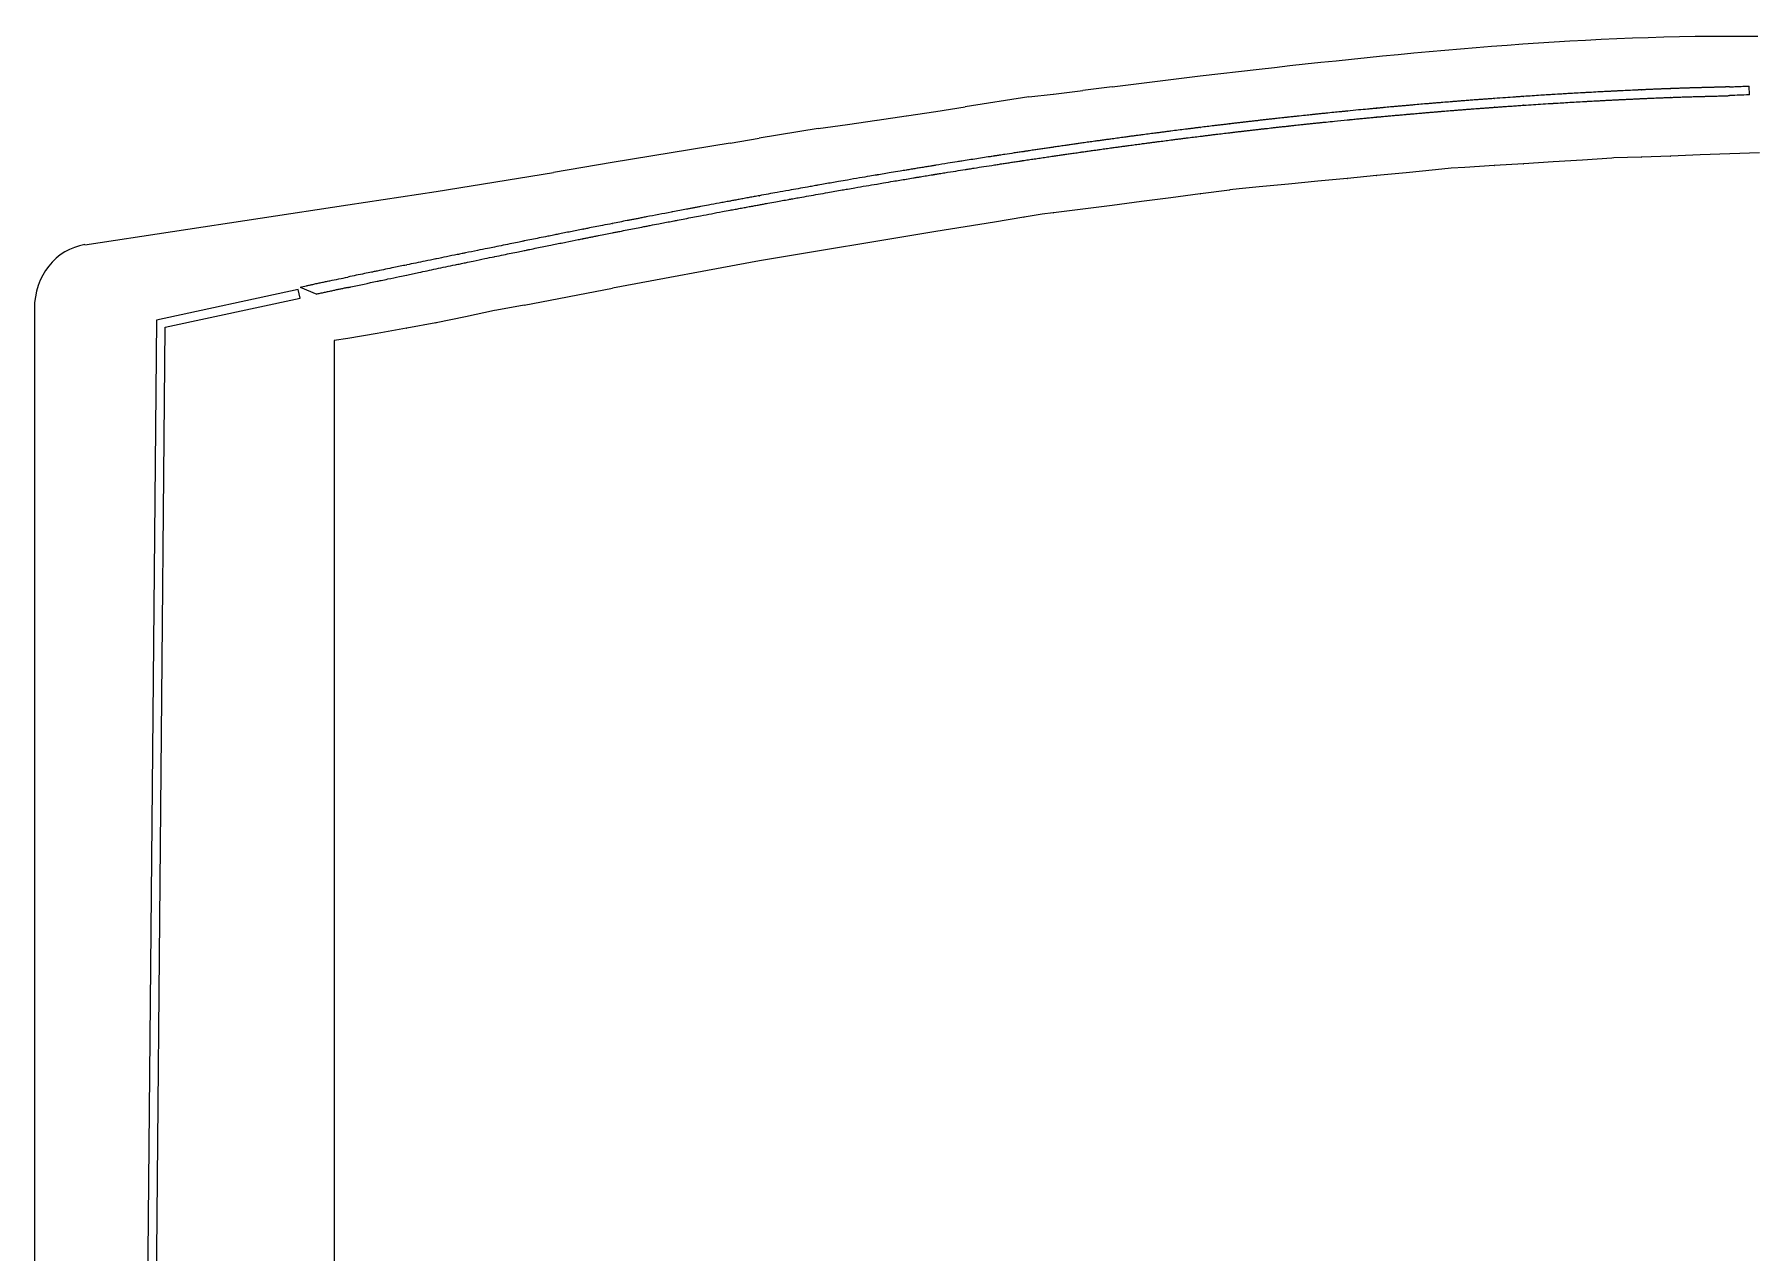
# Model space of a CAD drawing. Header units: millimetres. Extents: x 126 to 2152, y 202 to 1359.
# Drawn here: x 126 to 715, y 911 to 1328 of the extents above; entities that cross this region are included whole.
import ezdxf

# ---------------------------------------------------------------- set-up
doc = ezdxf.new("R2010")
doc.units = ezdxf.units.MM
doc.linetypes.add('K5LT_BASIC', pattern=[0])
doc.layers.add('Engraving', color=7, linetype='Continuous')

msp = doc.modelspace()

# ---------------------------------------------------------------- linework, layer by layer
at = {"color": 150, "linetype": 'K5LT_BASIC', "lineweight": 25, "true_color": 0x0080ff}
for p, q in [((515.37, 1312.52), (525.4, 1313.8)), ((525.4, 1313.8), (545.54, 1316.14)), ((475.08, 1307.59), (485.11, 1308.79)), ((495.23, 1310.01), (485.11, 1308.79)), ((495.23, 1310.01), (505.26, 1311.25)), ((505.26, 1311.25), (505.3, 1311.25)), ((505.3, 1311.25), (515.33, 1312.52)), ((515.33, 1312.52), (515.37, 1312.52)), ((434.8, 1301.59), (444.82, 1303.14)), ((466.69, 1306.6), (444.82, 1303.14)), ((466.69, 1306.6), (475.04, 1307.58)), ((475.04, 1307.58), (475.08, 1307.59)), ((394.51, 1295.78), (404.53, 1297.17)), ((404.53, 1297.17), (404.58, 1297.17)), ((404.58, 1297.17), (414.61, 1298.61)), ((414.61, 1298.61), (414.65, 1298.61)), ((414.65, 1298.61), (424.68, 1300.08)), ((424.68, 1300.08), (424.72, 1300.08)), ((424.72, 1300.08), (434.75, 1301.59)), ((434.75, 1301.59), (434.8, 1301.59)), ((364.29, 1290.77), (323.96, 1284.12)), ((364.29, 1290.77), (374.32, 1292.45)), ((394.51, 1295.78), (374.32, 1292.45)), ((646.27, 1284.32), (636.24, 1283.68)), ((646.27, 1284.32), (646.31, 1284.32)), ((656.34, 1284.96), (646.31, 1284.32)), ((656.34, 1284.96), (656.38, 1284.97)), ((666.41, 1285.61), (656.38, 1284.97)), ((666.41, 1285.61), (666.46, 1285.61)), ((667.12, 1285.66), (666.46, 1285.61)), ((676.48, 1285.98), (667.12, 1285.66)), ((676.48, 1285.98), (676.53, 1285.99)), ((686.55, 1286.34), (676.53, 1285.99)), ((686.55, 1286.34), (686.6, 1286.34)), ((696.63, 1286.69), (686.6, 1286.34)), ((716.99, 1287.41), (696.63, 1286.69)), ((263.57, 1274.22), (303.86, 1280.68)), ((323.96, 1284.12), (303.86, 1280.68)), ((575.76, 1278.63), (565.73, 1277.67)), ((575.76, 1278.63), (575.81, 1278.64)), ((585.83, 1279.61), (575.81, 1278.64)), ((585.83, 1279.61), (585.88, 1279.61)), ((595.9, 1280.59), (585.88, 1279.61)), ((595.9, 1280.59), (595.95, 1280.6)), ((605.98, 1281.58), (595.95, 1280.6)), ((605.98, 1281.58), (606.02, 1281.59)), ((611.33, 1282.12), (606.02, 1281.59)), ((616.05, 1282.41), (611.33, 1282.12)), ((616.05, 1282.41), (616.09, 1282.41)), ((626.12, 1283.04), (616.09, 1282.41)), ((626.12, 1283.04), (626.17, 1283.05)), ((636.19, 1283.68), (626.17, 1283.05)), ((636.19, 1283.68), (636.24, 1283.68)), ((233.31, 1269.63), (263.57, 1274.22)), ((525.4, 1273.35), (515.37, 1272.03)), ((525.4, 1273.35), (525.44, 1273.36)), ((535.47, 1274.69), (525.44, 1273.36)), ((535.47, 1274.69), (535.52, 1274.7)), ((538.73, 1275.14), (535.52, 1274.7)), ((545.54, 1275.77), (538.73, 1275.14)), ((545.54, 1275.77), (545.59, 1275.77)), ((555.62, 1276.71), (545.59, 1275.77)), ((555.62, 1276.71), (555.66, 1276.72)), ((565.69, 1277.67), (555.66, 1276.72)), ((565.69, 1277.67), (565.73, 1277.67)), ((143.22, 1255.96), (233.31, 1269.63)), ((475.04, 1266.91), (471.27, 1266.45)), ((475.04, 1266.91), (475.08, 1266.92)), ((485.11, 1268.15), (475.08, 1266.92)), ((485.11, 1268.15), (485.16, 1268.16)), ((495.18, 1269.42), (485.16, 1268.16)), ((495.18, 1269.42), (495.23, 1269.43)), ((505.26, 1270.71), (495.23, 1269.43)), ((505.26, 1270.71), (505.3, 1270.72)), ((515.33, 1272.02), (505.3, 1270.72)), ((515.33, 1272.02), (515.37, 1272.03)), ((444.82, 1262.05), (434.8, 1260.46)), ((444.82, 1262.05), (444.87, 1262.07)), ((454.89, 1263.7), (444.87, 1262.07)), ((454.89, 1263.7), (454.94, 1263.71)), ((464.97, 1265.38), (454.94, 1263.71)), ((464.97, 1265.38), (465.01, 1265.39)), ((471.27, 1266.45), (465.01, 1265.39)), ((434.8, 1260.46), (374.36, 1250.45)), ((374.36, 1250.45), (324, 1241.09)), ((293.74, 1235.2), (324, 1241.09)), ((125.94, 1234.08), (125.94, 1232.67)), ((125.94, 1232.67), (125.94, 222.13)), ((273.6, 1231.24), (263.57, 1229.23)), ((283.58, 1233.37), (273.64, 1231.26)), ((284.34, 1233.55), (283.63, 1233.39)), ((293.74, 1235.2), (284.34, 1233.55)), ((243.38, 1225.5), (233.35, 1223.85)), ((253.45, 1227.3), (243.42, 1225.52)), ((263.52, 1229.21), (253.5, 1227.31)), ((233.31, 1223.83), (228.62, 1223.12)), ((228.62, 1223.12), (228.62, 246.11))]:
    msp.add_line(p, q, dxfattribs=at)
msp.add_ellipse((145.94, 1234.08), major_axis=(0, -22.09), ratio=0.905505, start_param=3.278198, end_param=4.712389, dxfattribs=at)
for points in [[(545.54, 1316.14), (601.71, 1322.41), (659.22, 1328.02), (716.39, 1327.41)], [(273.6, 1231.24), (273.6, 1231.24), (273.62, 1231.25), (273.63, 1231.26), (273.64, 1231.26)], [(283.58, 1233.37), (283.59, 1233.38), (283.6, 1233.38), (283.62, 1233.39), (283.63, 1233.39)], [(243.38, 1225.5), (243.39, 1225.51), (243.4, 1225.51), (243.42, 1225.52), (243.42, 1225.52)], [(253.45, 1227.3), (253.46, 1227.3), (253.47, 1227.3), (253.49, 1227.31), (253.5, 1227.31)], [(263.52, 1229.21), (263.53, 1229.21), (263.55, 1229.22), (263.56, 1229.22), (263.57, 1229.23)], [(233.31, 1223.83), (233.31, 1223.84), (233.33, 1223.84), (233.34, 1223.85), (233.35, 1223.85)]]:
    msp.add_open_spline(points, degree=3, dxfattribs=at)
for points, knots in [([(283.58, 1255.15), (283.59, 1255.15), (283.59, 1255.15), (283.61, 1255.16), (283.62, 1255.16), (283.63, 1255.16)], [0, 0, 0, 0, 0.246784, 0.493567, 1, 1, 1, 1]), ([(273.6, 1253.11), (273.6, 1253.12), (273.61, 1253.12), (273.62, 1253.12), (273.63, 1253.13), (273.64, 1253.13)], [0, 0, 0, 0, 0.246575, 0.493149, 1, 1, 1, 1])]:
    msp.add_open_spline(points, degree=3, knots=knots, dxfattribs=at)
at = {"layer": 'Engraving', "color": 150, "linetype": 'K5LT_BASIC', "lineweight": 25, "true_color": 0x0080ff}
for p, q in [((656.34, 1307.99), (656.38, 1308)), ((666.41, 1308.53), (666.46, 1308.53)), ((676.48, 1309.01), (676.53, 1309.01)), ((686.55, 1309.43), (686.6, 1309.43)), ((696.63, 1309.75), (696.67, 1309.75)), ((706.68, 1310.03), (706.75, 1310.04)), ((713.6, 1307.3), (713.52, 1310.29)), ((585.83, 1302.7), (585.88, 1302.71)), ((595.9, 1303.62), (595.95, 1303.62)), ((605.98, 1304.48), (606.02, 1304.49)), ((616.05, 1305.29), (616.09, 1305.3)), ((616.09, 1302.29), (616.05, 1302.28)), ((626.12, 1306.05), (626.17, 1306.05)), ((626.17, 1303.05), (626.12, 1303.04)), ((636.19, 1306.75), (636.24, 1306.76)), ((636.24, 1303.75), (636.19, 1303.74)), ((646.27, 1307.4), (646.31, 1307.4)), ((646.27, 1304.39), (646.31, 1304.4)), ((656.38, 1304.99), (656.34, 1304.99)), ((666.46, 1305.53), (666.41, 1305.52)), ((676.48, 1306.01), (676.53, 1306.01)), ((686.6, 1306.43), (686.55, 1306.43)), ((696.67, 1306.75), (696.63, 1306.74)), ((706.75, 1307.04), (706.68, 1307.03)), ((525.4, 1296.13), (525.44, 1296.14)), ((535.47, 1297.35), (535.52, 1297.36)), ((545.54, 1298.52), (545.59, 1298.53)), ((555.62, 1299.64), (555.66, 1299.65)), ((555.62, 1296.62), (555.66, 1296.63)), ((565.69, 1300.71), (565.73, 1300.72)), ((565.69, 1297.69), (565.73, 1297.7)), ((575.76, 1301.73), (575.81, 1301.74)), ((575.76, 1298.71), (575.81, 1298.72)), ((585.88, 1299.69), (585.83, 1299.69)), ((595.95, 1300.61), (595.9, 1300.6)), ((606.02, 1301.48), (605.98, 1301.47)), ((485.11, 1290.8), (485.16, 1290.81)), ((495.18, 1292.2), (495.23, 1292.21)), ((505.26, 1293.56), (505.3, 1293.57)), ((505.26, 1290.52), (505.3, 1290.53)), ((515.33, 1294.87), (515.37, 1294.88)), ((515.33, 1291.84), (515.37, 1291.85)), ((525.4, 1293.11), (525.44, 1293.12)), ((535.47, 1294.33), (535.52, 1294.34)), ((545.54, 1295.5), (545.59, 1295.51)), ((444.82, 1284.76), (444.87, 1284.78)), ((454.89, 1286.34), (454.94, 1286.35)), ((464.97, 1287.86), (465.01, 1287.88)), ((464.97, 1284.81), (465.01, 1284.83)), ((475.04, 1289.35), (475.08, 1289.37)), ((475.04, 1286.31), (475.08, 1286.32)), ((485.11, 1287.76), (485.16, 1287.77)), ((495.18, 1289.16), (495.23, 1289.17)), ((414.61, 1279.82), (414.65, 1279.84)), ((424.72, 1281.52), (424.68, 1281.51)), ((424.68, 1278.43), (424.72, 1278.44)), ((434.75, 1283.15), (434.8, 1283.17)), ((434.75, 1280.09), (434.8, 1280.1)), ((444.82, 1281.7), (444.87, 1281.72)), ((454.89, 1283.28), (454.94, 1283.29)), ((374.32, 1272.73), (374.36, 1272.75)), ((384.39, 1274.56), (384.43, 1274.57)), ((394.46, 1276.34), (394.51, 1276.36)), ((394.46, 1273.24), (394.51, 1273.26)), ((404.53, 1278.1), (404.58, 1278.11)), ((404.53, 1275.01), (404.58, 1275.02)), ((414.61, 1276.74), (414.65, 1276.75)), ((344.1, 1267.09), (344.15, 1267.11)), ((354.17, 1269), (354.22, 1269.02)), ((364.25, 1270.88), (364.29, 1270.9)), ((364.25, 1267.75), (364.29, 1267.77)), ((374.32, 1269.61), (374.36, 1269.63)), ((384.39, 1271.45), (384.43, 1271.46)), ((313.88, 1261.22), (313.93, 1261.24)), ((323.96, 1263.2), (324, 1263.22)), ((334.03, 1265.16), (334.07, 1265.18)), ((334.03, 1261.98), (334.07, 1262)), ((344.1, 1263.93), (344.15, 1263.95)), ((354.17, 1265.86), (354.22, 1265.87)), ((293.74, 1257.2), (293.79, 1257.22)), ((303.81, 1259.22), (303.86, 1259.24)), ((303.81, 1255.98), (303.86, 1255.99)), ((313.88, 1258), (313.93, 1258.02)), ((323.96, 1260.01), (324, 1260.02)), ((273.6, 1249.77), (273.64, 1249.79)), ((283.58, 1251.84), (283.63, 1251.86)), ((293.74, 1253.93), (293.79, 1253.94)), ((243.38, 1243.41), (243.42, 1243.42)), ((253.45, 1245.54), (253.5, 1245.56)), ((263.52, 1247.66), (263.57, 1247.68)), ((216.37, 1240.6), (167.76, 1230.13)), ((170.74, 1227.7), (217, 1237.67)), ((217, 1237.67), (216.37, 1240.6)), ((216.97, 1241.41), (222.71, 1238.98)), ((233.31, 1241.25), (233.35, 1241.27)), ((167.76, 1230.13), (158.53, 218.31)), ((161.56, 221.45), (170.74, 1227.7))]:
    msp.add_line(p, q, dxfattribs=at)
for points, knots in [([(656.34, 1307.99), (655.39, 1307.94), (653.74, 1307.84), (651.38, 1307.71), (648.98, 1307.57), (647.29, 1307.46), (646.31, 1307.4)], [0, 0, 0, 0, 0.1038675, 0.1817681, 0.2596687, 0.367304, 0.367304, 0.367304, 0.367304]), ([(666.41, 1308.53), (666.24, 1308.52), (665.91, 1308.5), (665.41, 1308.48), (664.91, 1308.45), (664.25, 1308.42), (663.42, 1308.38), (661.74, 1308.29), (660.15, 1308.2), (658.65, 1308.12), (657.89, 1308.08), (657.14, 1308.04), (656.64, 1308.01), (656.38, 1308)], [0, 0, 0, 0, 0.0194931, 0.0389862, 0.0584793, 0.0779724, 0.1169586, 0.1559448, 0.273735, 0.3031825, 0.3326301, 0.3620776, 0.3915252, 0.3915252, 0.3915252, 0.3915252]), ([(676.48, 1309.01), (676.38, 1309.01), (676.18, 1309), (675.88, 1308.98), (675.58, 1308.97), (675.28, 1308.96), (674.98, 1308.94), (674.57, 1308.92), (673.87, 1308.89), (672.86, 1308.84), (671.19, 1308.77), (669.7, 1308.69), (668.4, 1308.63), (667.75, 1308.6), (667.1, 1308.57), (666.67, 1308.54), (666.46, 1308.53)], [0, 0, 0, 0, 0.0116807, 0.0233615, 0.0350422, 0.046723, 0.0584037, 0.0700845, 0.093446, 0.1401689, 0.1868919, 0.2871201, 0.3121772, 0.3372343, 0.3622913, 0.3873484, 0.3873484, 0.3873484, 0.3873484]), ([(686.55, 1309.43), (686.35, 1309.42), (685.94, 1309.41), (685.32, 1309.38), (684.7, 1309.36), (684.09, 1309.33), (683.47, 1309.31), (682.85, 1309.28), (682.23, 1309.26), (681.61, 1309.23), (680.98, 1309.21), (680.34, 1309.18), (679.71, 1309.15), (679.07, 1309.13), (678.43, 1309.1), (677.59, 1309.06), (676.95, 1309.03), (676.53, 1309.01)], [0, 0, 0, 0, 0.0286399, 0.0572798, 0.0859197, 0.1145596, 0.1431995, 0.1718394, 0.2004793, 0.2291192, 0.2586208, 0.2881224, 0.317624, 0.3471256, 0.3766272, 0.4061288, 0.4651321, 0.4651321, 0.4651321, 0.4651321]), ([(706.68, 1310.03), (706.63, 1310.03), (706.52, 1310.03), (706.34, 1310.02), (706.14, 1310.02), (705.83, 1310.01), (705.53, 1310), (705.22, 1309.99), (704.99, 1309.98), (704.75, 1309.97), (704.44, 1309.96), (704.06, 1309.95), (703.6, 1309.94), (703.14, 1309.92), (702.7, 1309.91), (702.26, 1309.9), (701.82, 1309.89), (701.22, 1309.87), (700.48, 1309.85), (699.65, 1309.83), (699, 1309.81), (698.51, 1309.8), (698.14, 1309.79), (697.77, 1309.78), (697.41, 1309.77), (697.04, 1309.76), (696.79, 1309.75), (696.67, 1309.75)], [0, 0, 0, 0, 0.008219, 0.016438, 0.0287666, 0.0410951, 0.0657522, 0.0780807, 0.0904093, 0.1027378, 0.1150663, 0.1397234, 0.1643805, 0.1890375, 0.2126672, 0.2362969, 0.2599266, 0.2835563, 0.3308157, 0.3780751, 0.4171497, 0.4366871, 0.4562244, 0.4757617, 0.495299, 0.5148363, 0.5343737, 0.5343737, 0.5343737, 0.5343737]), ([(706.75, 1310.04), (707.12, 1310.05), (707.73, 1310.08), (708.45, 1310.11), (708.99, 1310.13), (709.47, 1310.15), (710.04, 1310.18), (710.78, 1310.21), (711.7, 1310.24), (712.64, 1310.27), (713.27, 1310.29), (713.52, 1310.29)], [16.6753083, 16.6753083, 16.6753083, 16.6753083, 16.7239707, 16.7614495, 16.7884673, 16.8139275, 16.8427123, 16.8843533, 16.9321429, 16.9741098, 17, 17, 17, 17]), ([(585.83, 1302.7), (585.77, 1302.69), (585.64, 1302.68), (585.38, 1302.66), (584.93, 1302.62), (584.03, 1302.53), (582.24, 1302.36), (579.41, 1302.09), (577.09, 1301.87), (575.81, 1301.74)], [0, 0, 0, 0, 0.0063719, 0.0127439, 0.0254878, 0.0509756, 0.1019511, 0.2039023, 0.3316326, 0.3316326, 0.3316326, 0.3316326]), ([(595.9, 1303.62), (595.68, 1303.6), (595.24, 1303.56), (594.58, 1303.5), (593.91, 1303.44), (593.02, 1303.36), (591.91, 1303.26), (590.24, 1303.11), (588.82, 1302.98), (587.64, 1302.87), (587.05, 1302.82), (586.47, 1302.76), (586.07, 1302.73), (585.88, 1302.71)], [0, 0, 0, 0, 0.0238221, 0.0476442, 0.0714662, 0.0952883, 0.1429325, 0.1905766, 0.2747045, 0.2957364, 0.3167684, 0.3378003, 0.3588323, 0.3588323, 0.3588323, 0.3588323]), ([(605.98, 1304.48), (605.56, 1304.45), (604.73, 1304.38), (603.05, 1304.24), (600.96, 1304.06), (598.87, 1303.88), (597.2, 1303.73), (596.37, 1303.66), (595.95, 1303.62)], [0, 0, 0, 0, 0.0444692, 0.0889384, 0.1778768, 0.2668152, 0.3112844, 0.3557536, 0.3557536, 0.3557536, 0.3557536]), ([(616.05, 1305.29), (615.63, 1305.26), (614.8, 1305.19), (613.54, 1305.1), (612.29, 1305), (610.62, 1304.86), (608.94, 1304.73), (607.28, 1304.59), (606.44, 1304.52), (606.02, 1304.49)], [0, 0, 0, 0, 0.0477479, 0.0954959, 0.1432438, 0.1909917, 0.2864876, 0.3342355, 0.3819834, 0.3819834, 0.3819834, 0.3819834]), ([(606.02, 1301.48), (606.44, 1301.51), (607.28, 1301.58), (608.94, 1301.72), (610.62, 1301.85), (612.29, 1301.99), (613.54, 1302.09), (614.8, 1302.18), (615.63, 1302.25), (616.05, 1302.28)], [0, 0, 0, 0, 0.0480226, 0.0960452, 0.1920903, 0.2401129, 0.2881355, 0.3361581, 0.3841807, 0.3841807, 0.3841807, 0.3841807]), ([(626.12, 1306.05), (625.85, 1306.03), (625.31, 1305.99), (624.5, 1305.93), (623.69, 1305.87), (622.61, 1305.79), (621.26, 1305.69), (619.59, 1305.57), (617.87, 1305.43), (616.69, 1305.34), (616.09, 1305.3)], [0, 0, 0, 0, 0.0329241, 0.0658482, 0.0987723, 0.1316964, 0.1975447, 0.2633929, 0.3354642, 0.4075354, 0.4075354, 0.4075354, 0.4075354]), ([(616.09, 1302.29), (616.51, 1302.32), (617.35, 1302.39), (619.02, 1302.51), (620.69, 1302.64), (622.36, 1302.76), (623.61, 1302.86), (624.87, 1302.95), (625.7, 1303.01), (626.12, 1303.04)], [0, 0, 0, 0, 0.0475732, 0.0951464, 0.1902928, 0.237866, 0.2854392, 0.3330124, 0.3805857, 0.3805857, 0.3805857, 0.3805857]), ([(636.19, 1306.75), (636.01, 1306.74), (635.57, 1306.71), (634.58, 1306.64), (632.71, 1306.52), (629.81, 1306.31), (627.45, 1306.15), (626.17, 1306.05)], [0, 0, 0, 0, 0.0215908, 0.0539771, 0.1187497, 0.2482947, 0.4036168, 0.4036168, 0.4036168, 0.4036168]), ([(626.17, 1303.05), (626.42, 1303.06), (626.93, 1303.1), (627.7, 1303.16), (628.46, 1303.21), (629.48, 1303.28), (630.76, 1303.37), (632.43, 1303.49), (634.24, 1303.61), (635.54, 1303.7), (636.19, 1303.74)], [0, 0, 0, 0, 0.028789, 0.0575781, 0.0863671, 0.1151562, 0.1727342, 0.2303123, 0.3036014, 0.3768905, 0.3768905, 0.3768905, 0.3768905]), ([(646.27, 1307.4), (645.7, 1307.36), (644.3, 1307.28), (640.96, 1307.07), (638.18, 1306.89), (636.24, 1306.76)], [0, 0, 0, 0, 0.0671499, 0.1678748, 0.3996311, 0.3996311, 0.3996311, 0.3996311]), ([(636.24, 1303.75), (638.44, 1303.9), (641.79, 1304.11), (645.13, 1304.32), (646.27, 1304.39)], [0, 0, 0, 0, 0.2462573, 0.373133, 0.373133, 0.373133, 0.373133]), ([(646.31, 1304.4), (646.88, 1304.43), (648.3, 1304.52), (650.69, 1304.66), (653.46, 1304.82), (655.38, 1304.93), (656.34, 1304.99)], [0, 0, 0, 0, 0.0629177, 0.1572942, 0.2632937, 0.3692933, 0.3692933, 0.3692933, 0.3692933]), ([(656.38, 1304.99), (656.54, 1305), (656.86, 1305.02), (657.34, 1305.04), (657.81, 1305.07), (658.45, 1305.11), (659.24, 1305.15), (660.4, 1305.21), (661.75, 1305.28), (663.31, 1305.37), (664.6, 1305.43), (665.64, 1305.49), (666.15, 1305.51), (666.41, 1305.52)], [0, 0, 0, 0, 0.0187158, 0.0374316, 0.0561474, 0.0748632, 0.1122947, 0.1497263, 0.2106968, 0.2716674, 0.3326379, 0.3631232, 0.3936084, 0.3936084, 0.3936084, 0.3936084]), ([(676.53, 1306.01), (676.95, 1306.03), (677.78, 1306.07), (679.45, 1306.14), (681.12, 1306.21), (682.79, 1306.28), (684.05, 1306.33), (685.3, 1306.38), (686.14, 1306.41), (686.55, 1306.43)], [0, 0, 0, 0, 0.0584367, 0.1168734, 0.2337468, 0.2921834, 0.3506201, 0.4090568, 0.4674935, 0.4674935, 0.4674935, 0.4674935]), ([(686.6, 1306.43), (687.02, 1306.44), (687.86, 1306.47), (689.01, 1306.51), (690.06, 1306.55), (691, 1306.58), (691.94, 1306.61), (692.87, 1306.64), (693.82, 1306.67), (694.75, 1306.69), (695.69, 1306.72), (696.31, 1306.74), (696.63, 1306.74)], [0, 0, 0, 0, 0.0649129, 0.1298257, 0.1782026, 0.2265794, 0.2749563, 0.3233331, 0.37171, 0.4200868, 0.4684637, 0.5168406, 0.5168406, 0.5168406, 0.5168406]), ([(696.67, 1306.75), (696.78, 1306.75), (697, 1306.76), (697.34, 1306.76), (697.67, 1306.77), (698.06, 1306.78), (698.5, 1306.8), (699, 1306.81), (699.49, 1306.82), (699.99, 1306.84), (700.48, 1306.85), (700.98, 1306.86), (701.48, 1306.88), (702.15, 1306.89), (702.81, 1306.91), (703.47, 1306.93), (704.03, 1306.95), (704.53, 1306.96), (704.98, 1306.98), (705.32, 1306.99), (705.66, 1307), (706.01, 1307.01), (706.35, 1307.02), (706.57, 1307.03), (706.68, 1307.03)], [0, 0, 0, 0, 0.0178038, 0.0356075, 0.0534113, 0.0712151, 0.0979207, 0.1246264, 0.151332, 0.1780377, 0.2047433, 0.231449, 0.2581546, 0.2848603, 0.3382716, 0.3649772, 0.3916829, 0.4280394, 0.4462177, 0.464396, 0.4825743, 0.5007526, 0.5189308, 0.5371091, 0.5371091, 0.5371091, 0.5371091]), ([(713.6, 1307.3), (710.47, 1307.22), (709.41, 1307.13), (706.81, 1307.04), (706.75, 1307.04)], [0, 0, 0, 0, 0.3214717, 0.3292593, 0.3292593, 0.3292593, 0.3292593]), ([(525.4, 1296.13), (525.29, 1296.12), (525.08, 1296.1), (524.77, 1296.06), (524.45, 1296.02), (524.02, 1295.97), (523.5, 1295.9), (522.65, 1295.8), (521.59, 1295.67), (519.1, 1295.35), (517.02, 1295.09), (515.37, 1294.88)], [0, 0, 0, 0, 0.0119396, 0.0238793, 0.0358189, 0.0477586, 0.0716379, 0.0955172, 0.1432758, 0.1910344, 0.3775509, 0.3775509, 0.3775509, 0.3775509]), ([(535.47, 1297.35), (535.25, 1297.33), (534.8, 1297.27), (534.13, 1297.19), (533.45, 1297.11), (532.55, 1297.01), (531.43, 1296.87), (529.76, 1296.67), (527.76, 1296.43), (526.22, 1296.24), (525.44, 1296.14)], [0, 0, 0, 0, 0.0293914, 0.0587827, 0.0881741, 0.1175654, 0.1763482, 0.2351309, 0.3364023, 0.4376738, 0.4376738, 0.4376738, 0.4376738]), ([(545.54, 1298.52), (545.35, 1298.5), (544.96, 1298.45), (544.36, 1298.39), (543.77, 1298.32), (542.99, 1298.23), (542, 1298.12), (540.77, 1297.98), (539.49, 1297.83), (538.39, 1297.7), (537.5, 1297.6), (536.84, 1297.52), (536.18, 1297.44), (535.74, 1297.39), (535.52, 1297.36)], [0, 0, 0, 0, 0.0237683, 0.0475366, 0.0713049, 0.0950733, 0.1426099, 0.1901465, 0.2435549, 0.2969633, 0.3236675, 0.3503717, 0.3770759, 0.4037801, 0.4037801, 0.4037801, 0.4037801]), ([(555.62, 1299.64), (555.43, 1299.62), (555.06, 1299.58), (554.5, 1299.52), (553.94, 1299.46), (553.19, 1299.38), (552.26, 1299.28), (551.05, 1299.14), (549.75, 1299), (548.6, 1298.87), (547.67, 1298.77), (546.98, 1298.69), (546.28, 1298.61), (545.82, 1298.56), (545.59, 1298.53)], [0, 0, 0, 0, 0.0223607, 0.0447213, 0.067082, 0.0894426, 0.134164, 0.1788853, 0.2344104, 0.2899356, 0.3176982, 0.3454608, 0.3732234, 0.400986, 0.400986, 0.400986, 0.400986]), ([(545.59, 1295.51), (545.78, 1295.53), (546.15, 1295.57), (546.72, 1295.64), (547.28, 1295.7), (548.04, 1295.78), (548.98, 1295.89), (550.19, 1296.03), (551.48, 1296.17), (552.63, 1296.3), (553.55, 1296.4), (554.24, 1296.47), (554.93, 1296.55), (555.39, 1296.6), (555.62, 1296.62)], [0, 0, 0, 0, 0.0227343, 0.0454686, 0.0682029, 0.0909373, 0.1364059, 0.1818745, 0.2372895, 0.2927044, 0.3204119, 0.3481194, 0.3758269, 0.4035344, 0.4035344, 0.4035344, 0.4035344]), ([(565.69, 1300.71), (565.52, 1300.69), (565.17, 1300.66), (564.64, 1300.6), (564.12, 1300.55), (563.42, 1300.48), (562.55, 1300.39), (560.87, 1300.21), (559.31, 1300.04), (557.85, 1299.89), (557.12, 1299.81), (556.39, 1299.73), (555.91, 1299.68), (555.66, 1299.65)], [0, 0, 0, 0, 0.019194, 0.038388, 0.057582, 0.076776, 0.1151639, 0.1535519, 0.2605086, 0.2872478, 0.3139869, 0.3407261, 0.3674653, 0.3674653, 0.3674653, 0.3674653]), ([(555.66, 1296.63), (555.84, 1296.65), (556.19, 1296.69), (556.72, 1296.74), (557.25, 1296.8), (557.95, 1296.88), (558.84, 1296.97), (560.03, 1297.1), (561.34, 1297.24), (562.55, 1297.37), (563.52, 1297.47), (564.24, 1297.54), (564.97, 1297.62), (565.45, 1297.67), (565.69, 1297.69)], [0, 0, 0, 0, 0.0195319, 0.0390638, 0.0585957, 0.0781276, 0.1171914, 0.1562552, 0.2096314, 0.2630077, 0.2896958, 0.3163839, 0.343072, 0.3697602, 0.3697602, 0.3697602, 0.3697602]), ([(575.76, 1301.73), (575.57, 1301.71), (575.19, 1301.68), (574.63, 1301.62), (574.05, 1301.56), (573.3, 1301.49), (572.35, 1301.39), (570.68, 1301.23), (569.16, 1301.07), (567.79, 1300.93), (567.1, 1300.86), (566.42, 1300.79), (565.96, 1300.74), (565.73, 1300.72)], [0, 0, 0, 0, 0.0206848, 0.0413695, 0.0620543, 0.082739, 0.1241085, 0.165478, 0.2650794, 0.2899797, 0.31488, 0.3397804, 0.3646807, 0.3646807, 0.3646807, 0.3646807]), ([(565.73, 1297.7), (565.85, 1297.71), (566.09, 1297.74), (566.56, 1297.79), (567.38, 1297.87), (569.02, 1298.04), (571.9, 1298.33), (574.3, 1298.57), (575.76, 1298.71)], [0, 0, 0, 0, 0.0118278, 0.0236557, 0.0473114, 0.0946227, 0.1892455, 0.3363017, 0.3363017, 0.3363017, 0.3363017]), ([(575.81, 1298.72), (575.96, 1298.74), (576.26, 1298.77), (576.7, 1298.81), (577.15, 1298.86), (577.75, 1298.91), (578.5, 1298.99), (579.64, 1299.1), (581.01, 1299.23), (582.35, 1299.36), (583.42, 1299.46), (584.23, 1299.53), (585.03, 1299.61), (585.57, 1299.66), (585.83, 1299.69)], [0, 0, 0, 0, 0.016315, 0.0326299, 0.0489449, 0.0652599, 0.0978898, 0.1305197, 0.1888847, 0.2472496, 0.2764321, 0.3056146, 0.334797, 0.3639795, 0.3639795, 0.3639795, 0.3639795]), ([(585.88, 1299.69), (586.03, 1299.71), (586.34, 1299.74), (586.79, 1299.78), (587.25, 1299.82), (587.86, 1299.88), (588.62, 1299.95), (589.76, 1300.05), (591.12, 1300.18), (592.45, 1300.3), (593.51, 1300.39), (594.31, 1300.46), (595.11, 1300.53), (595.64, 1300.58), (595.9, 1300.6)], [0, 0, 0, 0, 0.0164415, 0.032883, 0.0493245, 0.0657659, 0.0986489, 0.1315319, 0.1888897, 0.2462475, 0.2749264, 0.3036053, 0.3322842, 0.3609631, 0.3609631, 0.3609631, 0.3609631]), ([(595.95, 1300.61), (596.13, 1300.63), (596.49, 1300.66), (597.03, 1300.71), (597.57, 1300.75), (598.28, 1300.82), (599.18, 1300.89), (600.38, 1301), (601.69, 1301.11), (602.88, 1301.21), (603.83, 1301.29), (604.55, 1301.35), (605.26, 1301.41), (605.74, 1301.45), (605.98, 1301.47)], [0, 0, 0, 0, 0.0192362, 0.0384724, 0.0577086, 0.0769448, 0.1154172, 0.1538896, 0.2048753, 0.255861, 0.2813538, 0.3068466, 0.3323395, 0.3578323, 0.3578323, 0.3578323, 0.3578323]), ([(485.11, 1290.8), (484.86, 1290.76), (484.34, 1290.69), (483.57, 1290.58), (482.8, 1290.47), (481.77, 1290.33), (480.49, 1290.15), (478.82, 1289.91), (477.02, 1289.65), (475.73, 1289.46), (475.08, 1289.37)], [0, 0, 0, 0, 0.034577, 0.069154, 0.1037311, 0.1383081, 0.2074621, 0.2766161, 0.3634858, 0.4503555, 0.4503555, 0.4503555, 0.4503555]), ([(495.18, 1292.2), (494.94, 1292.17), (494.44, 1292.1), (493.69, 1292), (492.95, 1291.9), (491.95, 1291.76), (490.71, 1291.59), (489.04, 1291.36), (487.19, 1291.1), (485.83, 1290.91), (485.16, 1290.81)], [0, 0, 0, 0, 0.0332887, 0.0665773, 0.099866, 0.1331547, 0.199732, 0.2663094, 0.3571861, 0.4480628, 0.4480628, 0.4480628, 0.4480628]), ([(505.26, 1293.56), (505.02, 1293.53), (504.54, 1293.46), (503.81, 1293.37), (503.09, 1293.27), (502.13, 1293.15), (500.93, 1292.99), (499.25, 1292.76), (497.35, 1292.5), (495.94, 1292.31), (495.23, 1292.21)], [0, 0, 0, 0, 0.0320687, 0.0641375, 0.0962062, 0.1282749, 0.1924124, 0.2565498, 0.3510981, 0.4456463, 0.4456463, 0.4456463, 0.4456463]), ([(495.23, 1289.17), (495.47, 1289.21), (495.96, 1289.27), (496.68, 1289.37), (497.41, 1289.47), (498.38, 1289.6), (499.59, 1289.77), (501.26, 1289.99), (503.15, 1290.24), (504.55, 1290.43), (505.26, 1290.52)], [0, 0, 0, 0, 0.0325351, 0.0650702, 0.0976053, 0.1301404, 0.1952107, 0.2602809, 0.3545452, 0.4488095, 0.4488095, 0.4488095, 0.4488095]), ([(515.33, 1294.87), (515.1, 1294.84), (514.64, 1294.78), (513.94, 1294.69), (513.25, 1294.6), (512.32, 1294.49), (511.16, 1294.34), (509.49, 1294.12), (507.54, 1293.87), (506.05, 1293.67), (505.3, 1293.57)], [0, 0, 0, 0, 0.0306552, 0.0613105, 0.0919657, 0.122621, 0.1839315, 0.245242, 0.344173, 0.4431039, 0.4431039, 0.4431039, 0.4431039]), ([(505.3, 1290.53), (505.53, 1290.56), (506, 1290.63), (506.7, 1290.72), (507.4, 1290.81), (508.33, 1290.93), (509.49, 1291.09), (511.17, 1291.3), (513.11, 1291.55), (514.59, 1291.74), (515.33, 1291.84)], [0, 0, 0, 0, 0.0311199, 0.0622398, 0.0933597, 0.1244796, 0.1867193, 0.2489591, 0.34758, 0.4462008, 0.4462008, 0.4462008, 0.4462008]), ([(515.37, 1291.85), (515.6, 1291.88), (516.04, 1291.93), (516.71, 1292.02), (517.38, 1292.1), (518.27, 1292.22), (519.39, 1292.36), (521.06, 1292.57), (523.06, 1292.82), (524.62, 1293.01), (525.4, 1293.11)], [0, 0, 0, 0, 0.0296267, 0.0592533, 0.08888, 0.1185067, 0.17776, 0.2370134, 0.3402393, 0.4434652, 0.4434652, 0.4434652, 0.4434652]), ([(525.44, 1293.12), (525.67, 1293.14), (526.13, 1293.2), (526.81, 1293.28), (527.49, 1293.37), (528.39, 1293.48), (529.53, 1293.62), (531.2, 1293.82), (533.18, 1294.06), (534.71, 1294.24), (535.47, 1294.33)], [0, 0, 0, 0, 0.0299355, 0.0598709, 0.0898064, 0.1197418, 0.1796128, 0.2394837, 0.3400504, 0.440617, 0.440617, 0.440617, 0.440617]), ([(535.52, 1294.34), (535.72, 1294.36), (536.11, 1294.41), (536.71, 1294.48), (537.3, 1294.55), (538.1, 1294.64), (539.09, 1294.76), (540.32, 1294.9), (541.6, 1295.05), (542.69, 1295.17), (543.57, 1295.27), (544.23, 1295.35), (544.89, 1295.42), (545.33, 1295.47), (545.54, 1295.5)], [0, 0, 0, 0, 0.0241454, 0.0482907, 0.0724361, 0.0965815, 0.1448722, 0.193163, 0.2464704, 0.2997778, 0.3264315, 0.3530853, 0.379739, 0.4063927, 0.4063927, 0.4063927, 0.4063927]), ([(444.82, 1284.76), (444.46, 1284.71), (443.57, 1284.57), (441.6, 1284.26), (438.62, 1283.79), (436.17, 1283.39), (434.8, 1283.17)], [0, 0, 0, 0, 0.0490285, 0.1225714, 0.269657, 0.458203, 0.458203, 0.458203, 0.458203]), ([(454.89, 1286.34), (454.61, 1286.29), (453.88, 1286.18), (452.3, 1285.94), (449.24, 1285.47), (446.62, 1285.06), (444.87, 1284.78)], [0, 0, 0, 0, 0.039426, 0.098565, 0.216843, 0.4564036, 0.4564036, 0.4564036, 0.4564036]), ([(464.97, 1287.86), (464.7, 1287.82), (464.15, 1287.74), (463.33, 1287.62), (462.51, 1287.5), (460.88, 1287.26), (459.23, 1287.01), (457.55, 1286.75), (456.83, 1286.64), (456.25, 1286.55), (455.81, 1286.48), (455.38, 1286.42), (455.09, 1286.37), (454.94, 1286.35)], [0, 0, 0, 0, 0.0397003, 0.0794006, 0.119101, 0.1588013, 0.3176025, 0.3599615, 0.4023205, 0.4235, 0.4446795, 0.465859, 0.4870385, 0.4870385, 0.4870385, 0.4870385]), ([(454.94, 1283.29), (455.21, 1283.33), (455.76, 1283.42), (456.59, 1283.55), (457.41, 1283.67), (458.51, 1283.84), (459.88, 1284.05), (461.26, 1284.26), (462.39, 1284.43), (463.1, 1284.54), (463.68, 1284.62), (464.11, 1284.69), (464.54, 1284.75), (464.82, 1284.79), (464.97, 1284.81)], [0, 0, 0, 0, 0.0403183, 0.0806365, 0.1209548, 0.161273, 0.2419095, 0.322546, 0.3646072, 0.4066684, 0.4276989, 0.4487295, 0.4697601, 0.4907907, 0.4907907, 0.4907907, 0.4907907]), ([(475.04, 1289.35), (474.78, 1289.32), (474.25, 1289.24), (473.46, 1289.13), (472.67, 1289.01), (471.61, 1288.86), (470.29, 1288.66), (468.62, 1288.42), (467.33, 1288.22), (466.4, 1288.09), (465.94, 1288.02), (465.48, 1287.95), (465.17, 1287.9), (465.01, 1287.88)], [0, 0, 0, 0, 0.0382248, 0.0764495, 0.1146743, 0.152899, 0.2293486, 0.3057981, 0.3953213, 0.4177021, 0.4400829, 0.4624637, 0.4848445, 0.4848445, 0.4848445, 0.4848445]), ([(465.01, 1284.83), (465.35, 1284.88), (466.02, 1284.98), (467.02, 1285.13), (468.03, 1285.28), (469.37, 1285.48), (471.05, 1285.72), (473.05, 1286.02), (474.38, 1286.21), (475.04, 1286.31)], [0, 0, 0, 0, 0.0424872, 0.0849743, 0.1274615, 0.1699486, 0.2549229, 0.3398973, 0.4233971, 0.4233971, 0.4233971, 0.4233971]), ([(475.08, 1286.32), (475.34, 1286.36), (475.86, 1286.43), (476.63, 1286.54), (477.41, 1286.66), (478.44, 1286.81), (479.73, 1286.99), (481.4, 1287.23), (482.88, 1287.44), (483.99, 1287.6), (484.63, 1287.69), (484.95, 1287.73), (485.11, 1287.76)], [0, 0, 0, 0, 0.0350694, 0.0701387, 0.1052081, 0.1402775, 0.2104162, 0.280555, 0.3671113, 0.4103894, 0.4320285, 0.4536675, 0.4536675, 0.4536675, 0.4536675]), ([(485.16, 1287.77), (485.41, 1287.8), (485.91, 1287.87), (486.66, 1287.98), (487.4, 1288.09), (488.4, 1288.23), (489.65, 1288.4), (491.33, 1288.63), (493.17, 1288.89), (494.51, 1289.07), (495.18, 1289.16)], [0, 0, 0, 0, 0.0337555, 0.0675109, 0.1012664, 0.1350218, 0.2025328, 0.2700437, 0.3606689, 0.4512941, 0.4512941, 0.4512941, 0.4512941]), ([(414.61, 1279.82), (413.81, 1279.69), (411.82, 1279.36), (408.47, 1278.79), (405.93, 1278.35), (404.58, 1278.11)], [0, 0, 0, 0, 0.1182143, 0.2955358, 0.4959733, 0.4959733, 0.4959733, 0.4959733]), ([(424.68, 1281.51), (423.98, 1281.39), (422.24, 1281.11), (418.9, 1280.55), (416.25, 1280.11), (414.65, 1279.84)], [0, 0, 0, 0, 0.1029335, 0.2573339, 0.4944064, 0.4944064, 0.4944064, 0.4944064]), ([(414.65, 1276.75), (415.39, 1276.88), (417.25, 1277.2), (420.6, 1277.76), (423.2, 1278.19), (424.68, 1278.43)], [0, 0, 0, 0, 0.1110637, 0.2776592, 0.4985887, 0.4985887, 0.4985887, 0.4985887]), ([(434.75, 1283.15), (434.6, 1283.13), (434.31, 1283.08), (433.87, 1283.01), (433.43, 1282.94), (432.84, 1282.85), (432.11, 1282.73), (430.98, 1282.55), (429.6, 1282.33), (427.98, 1282.06), (426.62, 1281.84), (425.54, 1281.66), (424.99, 1281.57), (424.72, 1281.52)], [0, 0, 0, 0, 0.0216106, 0.0432211, 0.0648317, 0.0864423, 0.1296634, 0.1728846, 0.2528539, 0.3328232, 0.4127924, 0.4527771, 0.4927617, 0.4927617, 0.4927617, 0.4927617]), ([(424.72, 1278.44), (425.52, 1278.58), (426.72, 1278.78), (428.32, 1279.04), (429.82, 1279.29), (431.28, 1279.53), (432.68, 1279.75), (433.47, 1279.88), (433.99, 1279.96), (434.24, 1280), (434.5, 1280.05), (434.67, 1280.07), (434.75, 1280.09)], [0, 0, 0, 0, 0.1031464, 0.1547196, 0.2062928, 0.2967248, 0.3419408, 0.3871569, 0.3980411, 0.4089253, 0.4198096, 0.4306938, 0.4306938, 0.4306938, 0.4306938]), ([(434.8, 1280.1), (435.21, 1280.17), (436.25, 1280.34), (438.53, 1280.71), (441.46, 1281.17), (443.76, 1281.54), (444.82, 1281.7)], [0, 0, 0, 0, 0.057419, 0.1435476, 0.3158047, 0.46187, 0.46187, 0.46187, 0.46187]), ([(444.87, 1281.72), (445.05, 1281.74), (445.51, 1281.82), (446.53, 1281.98), (448.48, 1282.29), (451.36, 1282.74), (453.68, 1283.09), (454.89, 1283.28)], [0, 0, 0, 0, 0.0254746, 0.0636865, 0.1401104, 0.292958, 0.4599666, 0.4599666, 0.4599666, 0.4599666]), ([(374.32, 1272.73), (374.03, 1272.68), (373.46, 1272.58), (372.6, 1272.43), (371.74, 1272.27), (370.59, 1272.06), (369.16, 1271.8), (367.49, 1271.49), (365.86, 1271.19), (364.82, 1271), (364.29, 1270.9)], [0, 0, 0, 0, 0.0486654, 0.0973308, 0.1459963, 0.1946617, 0.2919925, 0.3893234, 0.4785545, 0.5677857, 0.5677857, 0.5677857, 0.5677857]), ([(384.39, 1274.56), (383.07, 1274.32), (379.73, 1273.73), (376.39, 1273.12), (374.36, 1272.75)], [0, 0, 0, 0, 0.2228684, 0.566538, 0.566538, 0.566538, 0.566538]), ([(394.46, 1276.34), (394.31, 1276.32), (394.01, 1276.27), (393.41, 1276.16), (392.66, 1276.03), (391.75, 1275.87), (390.08, 1275.58), (387.64, 1275.15), (385.5, 1274.76), (384.43, 1274.57)], [0, 0, 0, 0, 0.0254191, 0.0508381, 0.1016763, 0.1525144, 0.2033526, 0.3842753, 0.565198, 0.565198, 0.565198, 0.565198]), ([(384.43, 1271.46), (384.59, 1271.49), (384.9, 1271.55), (385.52, 1271.66), (386.29, 1271.8), (387.22, 1271.96), (388.89, 1272.26), (391.3, 1272.69), (393.41, 1273.06), (394.46, 1273.24)], [0, 0, 0, 0, 0.026414, 0.052828, 0.1056559, 0.1584839, 0.2113118, 0.3908664, 0.570421, 0.570421, 0.570421, 0.570421]), ([(404.53, 1278.1), (403.51, 1277.93), (400.96, 1277.49), (397.62, 1276.91), (395.3, 1276.5), (394.51, 1276.36)], [0, 0, 0, 0, 0.1618849, 0.4047122, 0.5305447, 0.5305447, 0.5305447, 0.5305447]), ([(394.51, 1273.26), (395.6, 1273.45), (398.33, 1273.94), (401.67, 1274.52), (403.92, 1274.91), (404.53, 1275.01)], [0, 0, 0, 0, 0.1751152, 0.437788, 0.5352803, 0.5352803, 0.5352803, 0.5352803]), ([(404.58, 1275.02), (405.42, 1275.17), (407.52, 1275.54), (410.86, 1276.11), (413.37, 1276.53), (414.61, 1276.74)], [0, 0, 0, 0, 0.125937, 0.3148424, 0.5002748, 0.5002748, 0.5002748, 0.5002748]), ([(344.1, 1267.09), (342.68, 1266.83), (339.84, 1266.3), (336.5, 1265.65), (334.58, 1265.28), (334.07, 1265.18)], [0, 0, 0, 0, 0.2709149, 0.5418298, 0.638098, 0.638098, 0.638098, 0.638098]), ([(354.17, 1269), (353.98, 1268.97), (353.58, 1268.89), (352.99, 1268.78), (352.39, 1268.67), (351.6, 1268.53), (350.61, 1268.34), (349.03, 1268.04), (347.05, 1267.67), (345.29, 1267.33), (344.32, 1267.15), (344.15, 1267.11)], [0, 0, 0, 0, 0.0297613, 0.0595227, 0.089284, 0.1190454, 0.1785681, 0.2380907, 0.3571361, 0.4761815, 0.5028861, 0.5028861, 0.5028861, 0.5028861]), ([(364.25, 1270.88), (363.94, 1270.83), (363.33, 1270.72), (362.11, 1270.49), (359.97, 1270.1), (357.24, 1269.59), (355.12, 1269.19), (354.22, 1269.02)], [0, 0, 0, 0, 0.0549977, 0.1099954, 0.2199908, 0.4399817, 0.602413, 0.602413, 0.602413, 0.602413]), ([(354.22, 1265.87), (355.46, 1266.11), (357.93, 1266.58), (361.28, 1267.21), (363.38, 1267.59), (364.25, 1267.75)], [0, 0, 0, 0, 0.2256074, 0.4512148, 0.6085778, 0.6085778, 0.6085778, 0.6085778]), ([(364.29, 1267.77), (364.58, 1267.82), (365.17, 1267.93), (366.04, 1268.1), (366.91, 1268.26), (368.08, 1268.48), (369.54, 1268.74), (371.21, 1269.05), (372.8, 1269.34), (373.81, 1269.52), (374.32, 1269.61)], [0, 0, 0, 0, 0.0500351, 0.1000701, 0.1501052, 0.2001403, 0.3002104, 0.4002805, 0.4868334, 0.5733864, 0.5733864, 0.5733864, 0.5733864]), ([(374.36, 1269.63), (374.83, 1269.72), (375.77, 1269.89), (377.66, 1270.24), (379.8, 1270.63), (382.2, 1271.06), (383.66, 1271.32), (384.39, 1271.45)], [0, 0, 0, 0, 0.0806644, 0.1613287, 0.3226574, 0.4473264, 0.5719954, 0.5719954, 0.5719954, 0.5719954]), ([(313.88, 1261.22), (313.53, 1261.15), (312.82, 1261.02), (311.77, 1260.81), (310.71, 1260.61), (309.3, 1260.33), (307.54, 1259.98), (305.61, 1259.59), (304.38, 1259.34), (303.86, 1259.24)], [0, 0, 0, 0, 0.0746974, 0.1493948, 0.2240922, 0.2987897, 0.4481845, 0.5975793, 0.7084007, 0.7084007, 0.7084007, 0.7084007]), ([(323.96, 1263.2), (322.83, 1262.99), (320.01, 1262.44), (316.66, 1261.79), (314.45, 1261.34), (313.93, 1261.24)], [0, 0, 0, 0, 0.2045769, 0.5114422, 0.6062919, 0.6062919, 0.6062919, 0.6062919]), ([(334.03, 1265.16), (333.61, 1265.08), (332.78, 1264.92), (331.52, 1264.69), (330.27, 1264.44), (328.6, 1264.12), (326.51, 1263.72), (324.84, 1263.39), (324, 1263.22)], [0, 0, 0, 0, 0.0798846, 0.1597692, 0.2396538, 0.3195384, 0.4793076, 0.6390769, 0.6390769, 0.6390769, 0.6390769]), ([(324, 1260.02), (324.42, 1260.11), (325.25, 1260.27), (326.92, 1260.6), (329.01, 1261.02), (331.52, 1261.5), (333.19, 1261.82), (334.03, 1261.98)], [0, 0, 0, 0, 0.080807, 0.1616139, 0.3232278, 0.4848418, 0.6464557, 0.6464557, 0.6464557, 0.6464557]), ([(334.07, 1262), (334.55, 1262.09), (335.52, 1262.28), (337.44, 1262.66), (339.6, 1263.08), (341.98, 1263.53), (343.39, 1263.8), (344.1, 1263.93)], [0, 0, 0, 0, 0.0881371, 0.1762743, 0.3525485, 0.4818766, 0.6112046, 0.6112046, 0.6112046, 0.6112046]), ([(344.15, 1263.95), (344.43, 1264.01), (345.14, 1264.14), (346.69, 1264.44), (349.75, 1265.03), (352.38, 1265.52), (354.17, 1265.86)], [0, 0, 0, 0, 0.0487427, 0.1218569, 0.2680851, 0.5759615, 0.5759615, 0.5759615, 0.5759615]), ([(283.58, 1255.15), (282.8, 1254.99), (280.84, 1254.61), (277.53, 1253.94), (275, 1253.42), (273.64, 1253.13)], [0, 0, 0, 0, 0.1506223, 0.3765558, 0.6383002, 0.6383002, 0.6383002, 0.6383002]), ([(293.74, 1257.2), (293.18, 1257.09), (291.77, 1256.81), (288.4, 1256.14), (285.59, 1255.57), (283.63, 1255.16)], [0, 0, 0, 0, 0.1078485, 0.2696212, 0.6482798, 0.6482798, 0.6482798, 0.6482798]), ([(303.81, 1259.22), (303.15, 1259.09), (301.51, 1258.77), (298.16, 1258.11), (295.48, 1257.57), (293.79, 1257.22)], [0, 0, 0, 0, 0.1197856, 0.2994639, 0.6079987, 0.6079987, 0.6079987, 0.6079987]), ([(293.79, 1253.94), (294.02, 1253.99), (294.66, 1254.13), (296.09, 1254.42), (298.87, 1254.99), (301.58, 1255.54), (303.49, 1255.91), (303.81, 1255.98)], [0, 0, 0, 0, 0.0512831, 0.136755, 0.3076988, 0.6495864, 0.7187181, 0.7187181, 0.7187181, 0.7187181]), ([(303.86, 1255.99), (304.56, 1256.14), (305.96, 1256.42), (308.76, 1256.99), (311.4, 1257.52), (313.34, 1257.9), (313.88, 1258)], [0, 0, 0, 0, 0.1503883, 0.3007765, 0.6015531, 0.7173425, 0.7173425, 0.7173425, 0.7173425]), ([(313.93, 1258.02), (314.15, 1258.06), (314.6, 1258.16), (315.26, 1258.29), (315.93, 1258.42), (316.82, 1258.6), (317.93, 1258.82), (319.6, 1259.16), (321.61, 1259.55), (323.17, 1259.85), (323.96, 1260.01)], [0, 0, 0, 0, 0.0408115, 0.081623, 0.1224344, 0.1632459, 0.2448689, 0.3264918, 0.470043, 0.6135942, 0.6135942, 0.6135942, 0.6135942]), ([(253.45, 1248.99), (252.73, 1248.84), (251.28, 1248.55), (248.89, 1248.07), (246.27, 1247.53), (244.37, 1247.13), (243.42, 1246.93)], [0, 0, 0, 0, 0.1549124, 0.3098247, 0.5133112, 0.7167976, 0.7167976, 0.7167976, 0.7167976]), ([(253.45, 1248.99), (253.45, 1248.99), (253.46, 1248.99), (253.48, 1249), (253.49, 1249), (253.5, 1249)], [0, 0, 0, 0, 0.246022, 0.492045, 1, 1, 1, 1]), ([(263.52, 1251.05), (262.3, 1250.81), (260.02, 1250.35), (256.68, 1249.67), (254.56, 1249.23), (253.5, 1249)], [0, 0, 0, 0, 0.2609996, 0.4878452, 0.7146907, 0.7146907, 0.7146907, 0.7146907]), ([(263.52, 1251.05), (263.53, 1251.06), (263.53, 1251.06), (263.55, 1251.06), (263.56, 1251.07), (263.57, 1251.07)], [0, 0, 0, 0, 0.246309, 0.492617, 1, 1, 1, 1]), ([(273.6, 1253.11), (273.22, 1253.04), (272.29, 1252.86), (270.15, 1252.43), (267.18, 1251.83), (264.77, 1251.32), (263.57, 1251.07)], [0, 0, 0, 0, 0.0756867, 0.1892168, 0.4341596, 0.6791025, 0.6791025, 0.6791025, 0.6791025]), ([(263.57, 1247.68), (264.67, 1247.92), (266.88, 1248.39), (269.65, 1248.97), (271.89, 1249.42), (273.03, 1249.66), (273.6, 1249.77)], [0, 0, 0, 0, 0.2169473, 0.4321793, 0.5437642, 0.6553491, 0.6553491, 0.6553491, 0.6553491]), ([(273.64, 1249.79), (274.53, 1249.98), (276.74, 1250.44), (280.05, 1251.13), (282.48, 1251.62), (283.58, 1251.84)], [0, 0, 0, 0, 0.1823781, 0.4559453, 0.6818717, 0.6818717, 0.6818717, 0.6818717]), ([(283.63, 1251.86), (284.65, 1252.07), (287.39, 1252.65), (290.76, 1253.33), (293.11, 1253.8), (293.74, 1253.93)], [0, 0, 0, 0, 0.2214884, 0.5906356, 0.7265465, 0.7265465, 0.7265465, 0.7265465]), ([(216.97, 1241.41), (217.69, 1241.57), (218.78, 1241.81), (220.23, 1242.13), (221.45, 1242.39), (222.78, 1242.68), (224.24, 1242.99), (225.69, 1243.29), (227.69, 1243.71), (230.23, 1244.23), (232.28, 1244.63), (233.31, 1244.84)], [0, 0, 0, 0, 0.15768, 0.23652, 0.315361, 0.420481, 0.525601, 0.630721, 0.735842, 0.957673, 1.179504, 1.179504, 1.179504, 1.179504]), ([(233.31, 1244.84), (233.31, 1244.84), (233.32, 1244.84), (233.33, 1244.85), (233.34, 1244.85), (233.35, 1244.85)], [0, 0, 0, 0, 0.245314, 0.490628, 1, 1, 1, 1]), ([(243.38, 1246.91), (243.14, 1246.86), (242.5, 1246.74), (241.05, 1246.45), (238.9, 1246.01), (236.2, 1245.46), (234.3, 1245.06), (233.35, 1244.85)], [0, 0, 0, 0, 0.0542023, 0.1445394, 0.3252136, 0.5394897, 0.7537659, 0.7537659, 0.7537659, 0.7537659]), ([(233.35, 1241.27), (233.37, 1241.28), (233.45, 1241.29), (233.62, 1241.33), (233.95, 1241.4), (237.21, 1242.12), (240.38, 1242.79), (243.38, 1243.41)], [0, 0, 0, 0, 0.0041103, 0.0172481, 0.0372364, 0.0772131, 0.7337353, 0.7337353, 0.7337353, 0.7337353]), ([(243.38, 1246.91), (243.38, 1246.91), (243.39, 1246.92), (243.41, 1246.92), (243.42, 1246.93), (243.42, 1246.93)], [0, 0, 0, 0, 0.245694, 0.491388, 1, 1, 1, 1]), ([(243.42, 1243.42), (243.87, 1243.52), (245.07, 1243.78), (247.62, 1244.33), (250.52, 1244.94), (252.66, 1245.38), (253.45, 1245.54)], [0, 0, 0, 0, 0.1030458, 0.2747887, 0.583926, 0.7646357, 0.7646357, 0.7646357, 0.7646357]), ([(253.5, 1245.56), (254.17, 1245.71), (255.52, 1246), (257.87, 1246.5), (260.53, 1247.05), (262.53, 1247.46), (263.52, 1247.66)], [0, 0, 0, 0, 0.1398911, 0.2797822, 0.4859774, 0.6921725, 0.6921725, 0.6921725, 0.6921725]), ([(233.31, 1241.25), (232.9, 1241.17), (232.09, 1241), (230.87, 1240.75), (229.65, 1240.49), (228.36, 1240.22), (227, 1239.93), (225.57, 1239.62), (224.13, 1239.3), (223.18, 1239.09), (222.71, 1238.98)], [0, 0, 0, 0, 0.0939611, 0.1879223, 0.2818834, 0.3758446, 0.4864408, 0.597037, 0.7076332, 0.8182294, 0.8182294, 0.8182294, 0.8182294])]:
    msp.add_open_spline(points, degree=3, knots=knots, dxfattribs=at)
for points in [[(696.63, 1309.75), (696.21, 1309.73), (695.37, 1309.71), (694.13, 1309.68), (692.87, 1309.64), (691.62, 1309.6), (690.36, 1309.56), (689.11, 1309.52), (687.85, 1309.48), (687.02, 1309.45), (686.6, 1309.43)], [(666.46, 1305.53), (666.87, 1305.55), (667.71, 1305.59), (668.96, 1305.65), (670.21, 1305.71), (671.46, 1305.77), (672.71, 1305.83), (673.96, 1305.89), (675.23, 1305.95), (676.06, 1305.99), (676.48, 1306.01)]]:
    msp.add_open_spline(points, degree=3, dxfattribs=at)

doc.saveas('drawing.dxf')
